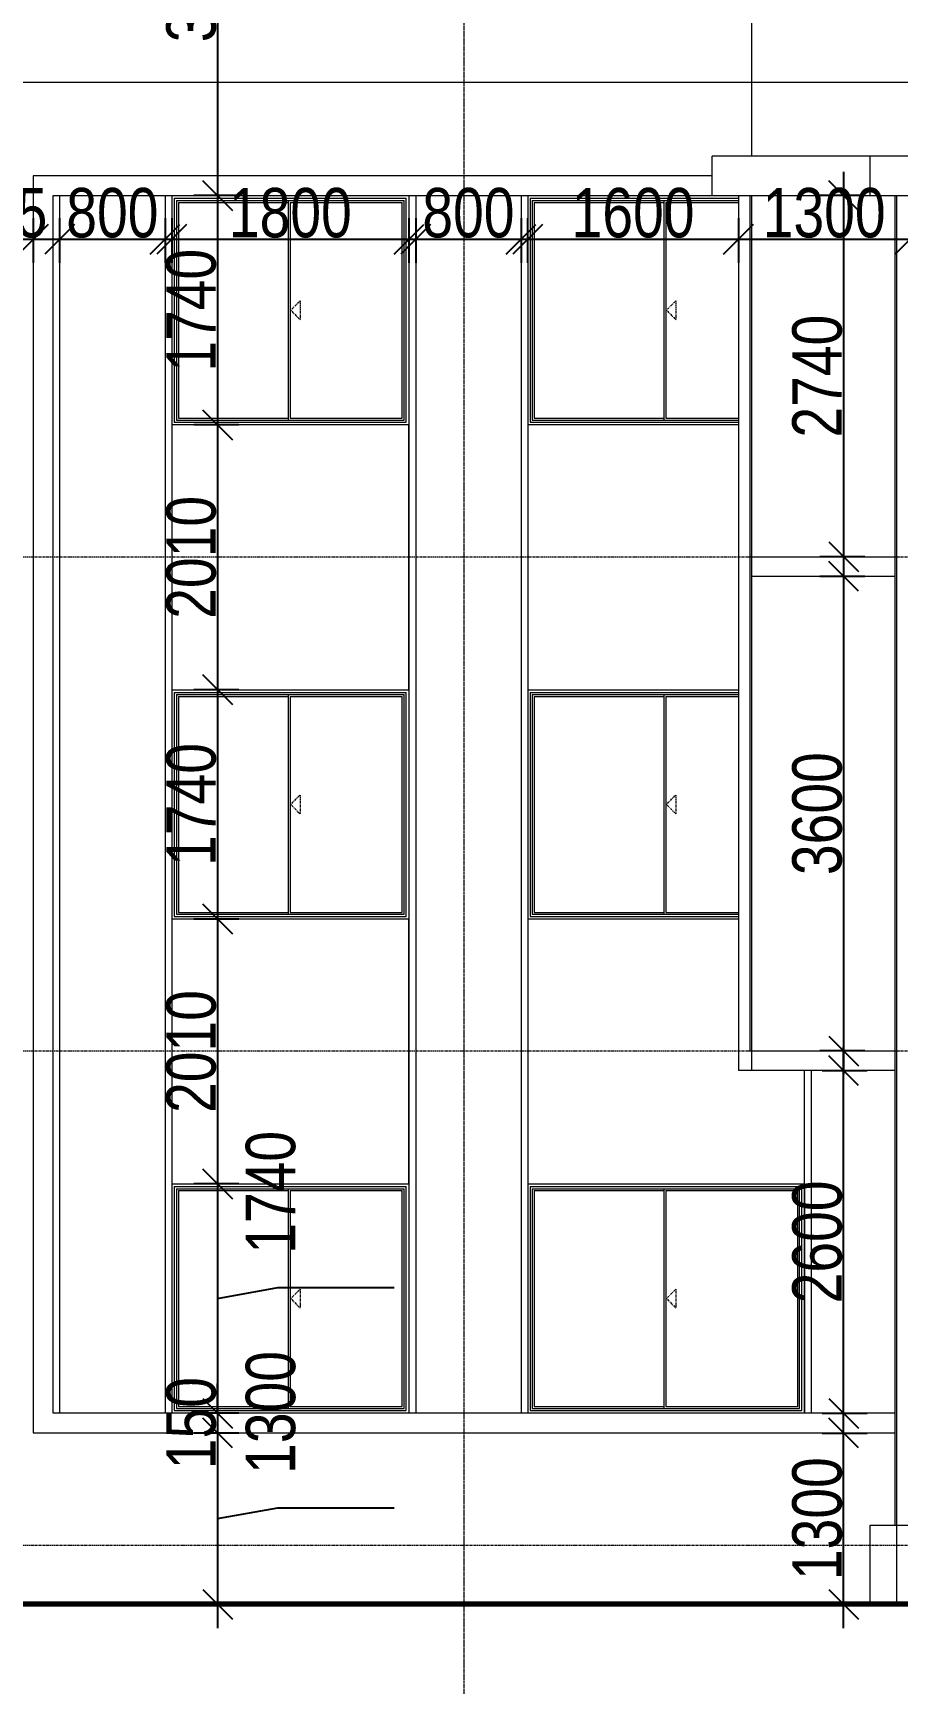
# Model space of a CAD drawing. Header units: millimetres. Extents: x -35190 to 411743, y -233114 to 23872.
# Drawn here: x 239638 to 246196, y -164550 to -151948 of the extents above; entities that cross this region are included whole.
import ezdxf

# ---------------------------------------------------------------- set-up
doc = ezdxf.new("R2010")
doc.units = ezdxf.units.MM
doc.linetypes.add('Centre', pattern=[31.75, 6.35, -4.7625, 15.875, -4.7625])
doc.linetypes.add('Grid Line', pattern=[22.225, 12.7, -3.175, 3.175, -3.175])
for name, color, linetype, lineweight in [('A-ANNO-DIMS', 211, 'Continuous', 9), ('A-DETL-WIDE', 214, 'Continuous', 70), ('A-FLOR', 192, 'Continuous', 18), ('A-FLOR-LEVL', 51, 'Continuous', 18), ('A-GLAZ', 151, 'Continuous', 18), ('A-WALL', 113, 'Continuous', 18), ('Q-CASE', 31, 'Continuous', 18), ('S-GRID', 1, 'Continuous', 9)]:
    doc.layers.add(name, color=color, linetype=linetype, lineweight=lineweight)
doc.styles.add('Arial_3', font='arial.ttf', dxfattribs={"width": 0.8, "height": 375})
doc.dimstyles.new('main_4_5mm', dxfattribs={"dimscale": 304.8, "dimtxt": 382.597275, "dimasz": 0.738189, "dimexe": 0.590551, "dimexo": 0.0625, "dimgap": 0.024606, "dimtad": 1, "dimdec": 0, "dimzin": 0, "dimdsep": 46, "dimtxsty": 'Arial_3', "dimblk1": 'OBLIQUE', "dimblk2": 'OBLIQUE', "dimsah": 1, "dimcen": 0.09, "dimdle": 0.590551, "dimazin": 0, "dimtfac": 1, "dimtdec": 4, "dimtix": 1, "dimtmove": 0, "dimatfit": 3, "dimfxl": 0.590551, "dimfxlon": 1, "dimtvp": 1, "dimtolj": 1, "dimtzin": 0, "dimarcsym": 2})
doc.dimstyles.new('main_4_5mm_1', dxfattribs={"dimscale": 304.8, "dimtxt": 382.597275, "dimasz": 0.738189, "dimexe": 0.590551, "dimexo": 0.0625, "dimgap": 0.024606, "dimtad": 1, "dimdec": 0, "dimzin": 0, "dimdsep": 46, "dimtxsty": 'Arial_3', "dimblk1": 'OBLIQUE', "dimblk2": 'OBLIQUE', "dimsah": 1, "dimcen": 0.09, "dimdle": 0.590551, "dimazin": 0, "dimtfac": 1, "dimtdec": 4, "dimtix": 1, "dimtmove": 1, "dimatfit": 3, "dimfxl": 0.590551, "dimfxlon": 1, "dimtvp": 1, "dimtolj": 1, "dimtzin": 0, "dimarcsym": 2})

# ---------------------------------------------------------------- blocks, each defined once
blk = doc.blocks.new('Sliding - 2L - SL2_1 X 1_8-V2-East')
at = {"layer": 'A-GLAZ'}
for p, q in [((-11745, 3170), (-11745, 1470)), ((-11745, 3170), (-9685, 3170)), ((-11729, 3154), (-11729, 1486)), ((-11729, 3154), (-9701, 3154)), ((-10730, 1486), (-10730, 3154)), ((-9701, 1486), (-9701, 3154)), ((-9685, 1470), (-9685, 3170)), ((-9665, 3190), (-9665, 1450)), ((-11714, 3139), (-11714, 1501)), ((-11714, 3139), (-10730, 3139)), ((-10730, 1501), (-10730, 3139)), ((-10715, 3139), (-10715, 1501)), ((-10715, 3139), (-9716, 3139)), ((-9716, 1501), (-9716, 3139)), ((-11745, 1470), (-9685, 1470)), ((-11729, 1486), (-9701, 1486)), ((-11714, 1501), (-10730, 1501)), ((-10715, 1501), (-9716, 1501))]:
    blk.add_line(p, q, dxfattribs=at)
at = {"layer": 'A-GLAZ', "linetype": 'Centre'}
for p, q in [((-10712, 2320), (-10641, 2391)), ((-10712, 2320), (-10641, 2249)), ((-10641, 2391), (-10641, 2249))]:
    blk.add_line(p, q, dxfattribs=at)
blk = doc.blocks.new('Sliding - 2L - SL1_8 X 1_8-417365-East')
at = {"layer": 'A-GLAZ'}
for p, q in [((-14445, 3170), (-14445, 1470)), ((-14445, 3170), (-12685, 3170)), ((-14429, 3154), (-14429, 1486)), ((-14429, 3154), (-12701, 3154)), ((-13580, 1486), (-13580, 3154)), ((-12701, 1486), (-12701, 3154)), ((-12685, 1470), (-12685, 3170)), ((-12665, 3190), (-12665, 1450)), ((-14414, 3139), (-14414, 1501)), ((-14414, 3139), (-13580, 3139)), ((-13580, 1501), (-13580, 3139)), ((-13565, 3139), (-13565, 1501)), ((-13565, 3139), (-12716, 3139)), ((-12716, 1501), (-12716, 3139)), ((-14445, 1470), (-12685, 1470)), ((-14429, 1486), (-12701, 1486)), ((-14414, 1501), (-13580, 1501)), ((-13565, 1501), (-12716, 1501))]:
    blk.add_line(p, q, dxfattribs=at)
at = {"layer": 'A-GLAZ', "linetype": 'Centre'}
for p, q in [((-13562, 2320), (-13491, 2391)), ((-13562, 2320), (-13491, 2249)), ((-13491, 2391), (-13491, 2249))]:
    blk.add_line(p, q, dxfattribs=at)
blk = doc.blocks.new('Sliding - 2L - SL2_1 X 1_8-V5-East')
at = {"layer": 'A-GLAZ'}
for p, q in [((-11745, 6920), (-11745, 5220)), ((-11745, 6920), (-10165, 6920)), ((-11729, 6904), (-11729, 5236)), ((-11729, 6904), (-10165, 6904)), ((-11714, 6889), (-11714, 5251)), ((-11714, 6889), (-10730, 6889)), ((-10730, 5236), (-10730, 6904)), ((-10730, 5251), (-10730, 6889)), ((-10715, 6889), (-10715, 5251)), ((-10715, 6889), (-10165, 6889)), ((-11745, 5220), (-10165, 5220)), ((-11729, 5236), (-10165, 5236)), ((-11714, 5251), (-10730, 5251)), ((-10715, 5251), (-10165, 5251))]:
    blk.add_line(p, q, dxfattribs=at)
at = {"layer": 'A-GLAZ', "linetype": 'Centre'}
for p, q in [((-10712, 6070), (-10641, 6141)), ((-10712, 6070), (-10641, 5999)), ((-10641, 6141), (-10641, 5999))]:
    blk.add_line(p, q, dxfattribs=at)
blk = doc.blocks.new('Casework 1 - Casework 1-478824-East')
at = {"layer": 'Q-CASE'}
for p, q in [((-10365, 10690), (-10365, 10990)), ((-9165, 10990), (-10365, 10990)), ((-9165, 10690), (-9165, 10990)), ((-8865, 10990), (-9165, 10990)), ((-10365, 10840), (-15515, 10840)), ((-15515, 10840), (-15515, 1300)), ((-15365, 1450), (-15365, 10690)), ((-15365, 10690), (-10365, 10690)), ((-15315, 10690), (-15315, 1450)), ((-14515, 10690), (-14515, 1450)), ((-14465, 10690), (-14465, 1450)), ((-12664, 1450), (-12664, 10690)), ((-12614, 10690), (-12614, 1450)), ((-11814, 10690), (-11814, 1450)), ((-11764, 10690), (-11764, 1450)), ((-10365, 10690), (-9165, 10690)), ((-10165, 10690), (-10165, 4050)), ((-9165, 10690), (-8865, 10690)), ((-8980, 10690), (-8980, 600)), ((-8965, 0), (-8965, 10690)), ((-8965, 10690), (-8865, 10690)), ((-12665, 8950), (-14465, 8950)), ((-12665, 6940), (-12665, 8950)), ((-10165, 8950), (-11764, 8950)), ((-14465, 6940), (-12665, 6940)), ((-11764, 6940), (-10165, 6940)), ((-12665, 5200), (-14465, 5200)), ((-12665, 3190), (-12665, 5200)), ((-10165, 5200), (-11764, 5200)), ((-10065, 4050), (-10165, 4050)), ((-9665, 3190), (-9665, 4050)), ((-9664, 1450), (-9664, 4050)), ((-9614, 4050), (-9614, 1450)), ((-14465, 3190), (-12665, 3190)), ((-11764, 3190), (-9665, 3190)), ((-8980, 1450), (-15365, 1450)), ((-15515, 1300), (-8980, 1300)), ((-9165, 0), (-9165, 600)), ((-9165, 600), (-8865, 600)), ((-9165, 0), (-8865, 0)), ((-8865, 0), (-8965, 0))]:
    blk.add_line(p, q, dxfattribs=at)
blk = doc.blocks.new('_Oblique')
at = {"color": 0, "linetype": 'ByBlock', "lineweight": -2}
blk.add_line((-0.5, -0.5), (0.5, 0.5), dxfattribs=at)
blk = doc.blocks.new('*D6247')
at = {"layer": 'A-ANNO-DIMS', "color": 0, "lineweight": -2, "transparency": 16777216}
for p, q in [((244988, -153351), (244988, -153692)), ((246288, -153351), (246288, -153692)), ((244808, -153512), (246468, -153512))]:
    blk.add_line(p, q, dxfattribs=at)
at = {"layer": 'Defpoints', "color": 0, "transparency": 16777216}
for p in [(244988, -153332), (246288, -153332), (246288, -153512)]:
    blk.add_point(p, dxfattribs=at)
at = {"layer": 'A-ANNO-DIMS', "color": 0, "lineweight": -2, "transparency": 16777216, "xscale": 224.9999999999999, "yscale": 224.9999999999999, "zscale": 224.9999999999999, "rotation": 180}
blk.add_blockref('_Oblique', (244988, -153512), dxfattribs=at)
at = {"layer": 'A-ANNO-DIMS', "color": 0, "lineweight": -2, "transparency": 16777216, "xscale": 224.9999999999999, "yscale": 224.9999999999999, "zscale": 224.9999999999999}
blk.add_blockref('_Oblique', (246288, -153512), dxfattribs=at)
at = {"layer": 'A-ANNO-DIMS', "color": 0, "transparency": 16777216, "insert": (245638, -153313), "char_height": 375, "width": 991.69, "attachment_point": 5, "style": 'Arial_3'}
blk.add_mtext('\\A1;1300', dxfattribs=at)
blk = doc.blocks.new('*D6248')
at = {"layer": 'A-ANNO-DIMS', "color": 0, "lineweight": -2, "transparency": 16777216}
for p, q in [((243388, -153351), (243388, -153692)), ((244988, -153351), (244988, -153692)), ((243208, -153512), (245168, -153512))]:
    blk.add_line(p, q, dxfattribs=at)
at = {"layer": 'Defpoints', "color": 0, "transparency": 16777216}
for p in [(243388, -153332), (244988, -153332), (244988, -153512)]:
    blk.add_point(p, dxfattribs=at)
at = {"layer": 'A-ANNO-DIMS', "color": 0, "lineweight": -2, "transparency": 16777216, "xscale": 224.9999999999999, "yscale": 224.9999999999999, "zscale": 224.9999999999999, "rotation": 180}
blk.add_blockref('_Oblique', (243388, -153512), dxfattribs=at)
at = {"layer": 'A-ANNO-DIMS', "color": 0, "lineweight": -2, "transparency": 16777216, "xscale": 224.9999999999999, "yscale": 224.9999999999999, "zscale": 224.9999999999999}
blk.add_blockref('_Oblique', (244988, -153512), dxfattribs=at)
at = {"layer": 'A-ANNO-DIMS', "color": 0, "transparency": 16777216, "insert": (244188, -153313), "char_height": 375, "width": 991.69, "attachment_point": 5, "style": 'Arial_3'}
blk.add_mtext('\\A1;1600', dxfattribs=at)
blk = doc.blocks.new('*D6249')
at = {"layer": 'A-ANNO-DIMS', "color": 0, "lineweight": -2, "transparency": 16777216}
for p, q in [((242539, -153351), (242539, -153692)), ((243339, -153351), (243339, -153692)), ((242359, -153512), (243519, -153512))]:
    blk.add_line(p, q, dxfattribs=at)
at = {"layer": 'Defpoints', "color": 0, "transparency": 16777216}
for p in [(242539, -153332), (243339, -153332), (243339, -153512)]:
    blk.add_point(p, dxfattribs=at)
at = {"layer": 'A-ANNO-DIMS', "color": 0, "lineweight": -2, "transparency": 16777216, "xscale": 224.9999999999999, "yscale": 224.9999999999999, "zscale": 224.9999999999999, "rotation": 180}
blk.add_blockref('_Oblique', (242539, -153512), dxfattribs=at)
at = {"layer": 'A-ANNO-DIMS', "color": 0, "lineweight": -2, "transparency": 16777216, "xscale": 224.9999999999999, "yscale": 224.9999999999999, "zscale": 224.9999999999999}
blk.add_blockref('_Oblique', (243339, -153512), dxfattribs=at)
at = {"layer": 'A-ANNO-DIMS', "color": 0, "transparency": 16777216, "insert": (242939, -153313), "char_height": 375, "width": 743.77, "attachment_point": 5, "style": 'Arial_3'}
blk.add_mtext('\\A1;800', dxfattribs=at)
blk = doc.blocks.new('*D6250')
at = {"layer": 'A-ANNO-DIMS', "color": 0, "lineweight": -2, "transparency": 16777216}
for p, q in [((240688, -153351), (240688, -153692)), ((242488, -153351), (242488, -153692)), ((240508, -153512), (242668, -153512))]:
    blk.add_line(p, q, dxfattribs=at)
at = {"layer": 'Defpoints', "color": 0, "transparency": 16777216}
for p in [(240688, -153332), (242488, -153332), (242488, -153512)]:
    blk.add_point(p, dxfattribs=at)
at = {"layer": 'A-ANNO-DIMS', "color": 0, "lineweight": -2, "transparency": 16777216, "xscale": 224.9999999999999, "yscale": 224.9999999999999, "zscale": 224.9999999999999, "rotation": 180}
blk.add_blockref('_Oblique', (240688, -153512), dxfattribs=at)
at = {"layer": 'A-ANNO-DIMS', "color": 0, "lineweight": -2, "transparency": 16777216, "xscale": 224.9999999999999, "yscale": 224.9999999999999, "zscale": 224.9999999999999}
blk.add_blockref('_Oblique', (242488, -153512), dxfattribs=at)
at = {"layer": 'A-ANNO-DIMS', "color": 0, "transparency": 16777216, "insert": (241588, -153313), "char_height": 375, "width": 991.69, "attachment_point": 5, "style": 'Arial_3'}
blk.add_mtext('\\A1;1800', dxfattribs=at)
blk = doc.blocks.new('*D6251')
at = {"layer": 'A-ANNO-DIMS', "color": 0, "lineweight": -2, "transparency": 16777216}
for p, q in [((239838, -153351), (239838, -153692)), ((240638, -153351), (240638, -153692)), ((239658, -153512), (240818, -153512))]:
    blk.add_line(p, q, dxfattribs=at)
at = {"layer": 'Defpoints', "color": 0, "transparency": 16777216}
for p in [(239838, -153332), (240638, -153332), (240638, -153512)]:
    blk.add_point(p, dxfattribs=at)
at = {"layer": 'A-ANNO-DIMS', "color": 0, "lineweight": -2, "transparency": 16777216, "xscale": 224.9999999999999, "yscale": 224.9999999999999, "zscale": 224.9999999999999, "rotation": 180}
blk.add_blockref('_Oblique', (239838, -153512), dxfattribs=at)
at = {"layer": 'A-ANNO-DIMS', "color": 0, "lineweight": -2, "transparency": 16777216, "xscale": 224.9999999999999, "yscale": 224.9999999999999, "zscale": 224.9999999999999}
blk.add_blockref('_Oblique', (240638, -153512), dxfattribs=at)
at = {"layer": 'A-ANNO-DIMS', "color": 0, "transparency": 16777216, "insert": (240238, -153313), "char_height": 375, "width": 743.77, "attachment_point": 5, "style": 'Arial_3'}
blk.add_mtext('\\A1;800', dxfattribs=at)
blk = doc.blocks.new('*D6252')
at = {"layer": 'A-ANNO-DIMS', "color": 0, "lineweight": -2, "transparency": 16777216}
for p, q in [((239153, -153351), (239153, -153692)), ((239638, -153351), (239638, -153692)), ((239153, -153512), (238928, -153512)), ((239153, -153512), (239638, -153512)), ((239638, -153512), (239863, -153512))]:
    blk.add_line(p, q, dxfattribs=at)
at = {"layer": 'Defpoints', "color": 0, "transparency": 16777216}
for p in [(239153, -153332), (239638, -153332), (239638, -153512)]:
    blk.add_point(p, dxfattribs=at)
at = {"layer": 'A-ANNO-DIMS', "color": 0, "lineweight": -2, "transparency": 16777216, "xscale": 224.9999999999999, "yscale": 224.9999999999999, "zscale": 224.9999999999999}
blk.add_blockref('_Oblique', (239153, -153512), dxfattribs=at)
at = {"layer": 'A-ANNO-DIMS', "color": 0, "lineweight": -2, "transparency": 16777216, "xscale": 224.9999999999999, "yscale": 224.9999999999999, "zscale": 224.9999999999999, "rotation": 180}
blk.add_blockref('_Oblique', (239638, -153512), dxfattribs=at)
at = {"layer": 'A-ANNO-DIMS', "color": 0, "transparency": 16777216, "insert": (239395, -153313), "char_height": 375, "width": 743.77, "attachment_point": 5, "style": 'Arial_3'}
blk.add_mtext('\\A1;485', dxfattribs=at)
blk = doc.blocks.new('*D6299')
at = {"layer": 'A-ANNO-DIMS', "color": 0, "lineweight": -2, "transparency": 16777216}
for p, q in [((241036, -149741), (241036, -153361)), ((241197, -149921), (240856, -149921)), ((241197, -153181), (240856, -153181))]:
    blk.add_line(p, q, dxfattribs=at)
at = {"layer": 'Defpoints', "color": 0, "transparency": 16777216}
for p in [(241216, -149921), (241036, -153181), (241216, -153181)]:
    blk.add_point(p, dxfattribs=at)
at = {"layer": 'A-ANNO-DIMS', "color": 0, "lineweight": -2, "transparency": 16777216, "xscale": 224.9999999999999, "yscale": 224.9999999999999, "zscale": 224.9999999999999}
for p, rotation in [((241036, -149921), 90), ((241036, -153181), 270)]:
    blk.add_blockref('_Oblique', p, dxfattribs=dict(at, rotation=rotation))
at = {"layer": 'A-ANNO-DIMS', "color": 0, "transparency": 16777216, "insert": (240837, -151551), "char_height": 375, "width": 991.69, "attachment_point": 5, "rotation": 90, "style": 'Arial_3'}
blk.add_mtext('\\A1;3260', dxfattribs=at)
blk = doc.blocks.new('*D6300')
at = {"layer": 'A-ANNO-DIMS', "color": 0, "lineweight": -2, "transparency": 16777216}
for p, q in [((241036, -153001), (241036, -155101)), ((241197, -153181), (240856, -153181)), ((241197, -154921), (240856, -154921))]:
    blk.add_line(p, q, dxfattribs=at)
at = {"layer": 'Defpoints', "color": 0, "transparency": 16777216}
for p in [(241216, -153181), (241036, -154921), (241216, -154921)]:
    blk.add_point(p, dxfattribs=at)
at = {"layer": 'A-ANNO-DIMS', "color": 0, "lineweight": -2, "transparency": 16777216, "xscale": 224.9999999999999, "yscale": 224.9999999999999, "zscale": 224.9999999999999}
for p, rotation in [((241036, -153181), 90), ((241036, -154921), 270)]:
    blk.add_blockref('_Oblique', p, dxfattribs=dict(at, rotation=rotation))
at = {"layer": 'A-ANNO-DIMS', "color": 0, "transparency": 16777216, "insert": (240837, -154051), "char_height": 375, "width": 991.69, "attachment_point": 5, "rotation": 90, "style": 'Arial_3'}
blk.add_mtext('\\A1;1740', dxfattribs=at)
blk = doc.blocks.new('*D6301')
at = {"layer": 'A-ANNO-DIMS', "color": 0, "lineweight": -2, "transparency": 16777216}
for p, q in [((241036, -154741), (241036, -157111)), ((241197, -154921), (240856, -154921)), ((241197, -156931), (240856, -156931))]:
    blk.add_line(p, q, dxfattribs=at)
at = {"layer": 'Defpoints', "color": 0, "transparency": 16777216}
for p in [(241216, -154921), (241036, -156931), (241216, -156931)]:
    blk.add_point(p, dxfattribs=at)
at = {"layer": 'A-ANNO-DIMS', "color": 0, "lineweight": -2, "transparency": 16777216, "xscale": 224.9999999999999, "yscale": 224.9999999999999, "zscale": 224.9999999999999}
for p, rotation in [((241036, -154921), 90), ((241036, -156931), 270)]:
    blk.add_blockref('_Oblique', p, dxfattribs=dict(at, rotation=rotation))
at = {"layer": 'A-ANNO-DIMS', "color": 0, "transparency": 16777216, "insert": (240837, -155926), "char_height": 375, "width": 991.69, "attachment_point": 5, "rotation": 90, "style": 'Arial_3'}
blk.add_mtext('\\A1;2010', dxfattribs=at)
blk = doc.blocks.new('*D6302')
at = {"layer": 'A-ANNO-DIMS', "color": 0, "lineweight": -2, "transparency": 16777216}
for p, q in [((241036, -156751), (241036, -158851)), ((241197, -156931), (240856, -156931)), ((241197, -158671), (240856, -158671))]:
    blk.add_line(p, q, dxfattribs=at)
at = {"layer": 'Defpoints', "color": 0, "transparency": 16777216}
for p in [(241216, -156931), (241036, -158671), (241216, -158671)]:
    blk.add_point(p, dxfattribs=at)
at = {"layer": 'A-ANNO-DIMS', "color": 0, "lineweight": -2, "transparency": 16777216, "xscale": 224.9999999999999, "yscale": 224.9999999999999, "zscale": 224.9999999999999}
for p, rotation in [((241036, -156931), 90), ((241036, -158671), 270)]:
    blk.add_blockref('_Oblique', p, dxfattribs=dict(at, rotation=rotation))
at = {"layer": 'A-ANNO-DIMS', "color": 0, "transparency": 16777216, "insert": (240837, -157801), "char_height": 375, "width": 991.69, "attachment_point": 5, "rotation": 90, "style": 'Arial_3'}
blk.add_mtext('\\A1;1740', dxfattribs=at)
blk = doc.blocks.new('*D6303')
at = {"layer": 'A-ANNO-DIMS', "color": 0, "lineweight": -2, "transparency": 16777216}
for p, q in [((241036, -158491), (241036, -160861)), ((241197, -158671), (240856, -158671)), ((241197, -160681), (240856, -160681))]:
    blk.add_line(p, q, dxfattribs=at)
at = {"layer": 'Defpoints', "color": 0, "transparency": 16777216}
for p in [(241216, -158671), (241036, -160681), (241216, -160681)]:
    blk.add_point(p, dxfattribs=at)
at = {"layer": 'A-ANNO-DIMS', "color": 0, "lineweight": -2, "transparency": 16777216, "xscale": 224.9999999999999, "yscale": 224.9999999999999, "zscale": 224.9999999999999}
for p, rotation in [((241036, -158671), 90), ((241036, -160681), 270)]:
    blk.add_blockref('_Oblique', p, dxfattribs=dict(at, rotation=rotation))
at = {"layer": 'A-ANNO-DIMS', "color": 0, "transparency": 16777216, "insert": (240837, -159676), "char_height": 375, "width": 991.69, "attachment_point": 5, "rotation": 90, "style": 'Arial_3'}
blk.add_mtext('\\A1;2010', dxfattribs=at)
blk = doc.blocks.new('*D6304')
at = {"layer": 'A-ANNO-DIMS', "color": 0, "lineweight": -2, "transparency": 16777216}
for p, q in [((241036, -160501), (241036, -162601)), ((241197, -160681), (240856, -160681)), ((241036, -161551), (241493, -161468)), ((241493, -161468), (242375, -161468)), ((241197, -162421), (240856, -162421))]:
    blk.add_line(p, q, dxfattribs=at)
at = {"layer": 'Defpoints', "color": 0, "transparency": 16777216}
for p in [(241216, -160681), (241036, -162421), (241216, -162421)]:
    blk.add_point(p, dxfattribs=at)
at = {"layer": 'A-ANNO-DIMS', "color": 0, "lineweight": -2, "transparency": 16777216, "xscale": 224.9999999999999, "yscale": 224.9999999999999, "zscale": 224.9999999999999}
for p, rotation in [((241036, -160681), 90), ((241036, -162421), 270)]:
    blk.add_blockref('_Oblique', p, dxfattribs=dict(at, rotation=rotation))
at = {"layer": 'A-ANNO-DIMS', "color": 0, "transparency": 16777216, "insert": (241250, -161211), "char_height": 375, "width": 991.69, "attachment_point": 1, "rotation": 90, "line_spacing_factor": 0.941778, "style": 'Arial_3'}
blk.add_mtext('\\A1;1740', dxfattribs=at)
blk = doc.blocks.new('*D6305')
at = {"layer": 'A-ANNO-DIMS', "color": 0, "lineweight": -2, "transparency": 16777216}
for p, q in [((241036, -162421), (241036, -162196)), ((241197, -162421), (240856, -162421)), ((241036, -162421), (241036, -162571)), ((241197, -162571), (240856, -162571)), ((241036, -162571), (241036, -162796))]:
    blk.add_line(p, q, dxfattribs=at)
at = {"layer": 'Defpoints', "color": 0, "transparency": 16777216}
for p in [(241216, -162421), (241036, -162571), (241216, -162571)]:
    blk.add_point(p, dxfattribs=at)
at = {"layer": 'A-ANNO-DIMS', "color": 0, "lineweight": -2, "transparency": 16777216, "xscale": 224.9999999999999, "yscale": 224.9999999999999, "zscale": 224.9999999999999}
for p, rotation in [((241036, -162421), 270), ((241036, -162571), 90)]:
    blk.add_blockref('_Oblique', p, dxfattribs=dict(at, rotation=rotation))
at = {"layer": 'A-ANNO-DIMS', "color": 0, "transparency": 16777216, "insert": (240837, -162496), "char_height": 375, "width": 743.77, "attachment_point": 5, "rotation": 90, "style": 'Arial_3'}
blk.add_mtext('\\A1;150', dxfattribs=at)
blk = doc.blocks.new('*D6306')
at = {"layer": 'A-ANNO-DIMS', "color": 0, "lineweight": -2, "transparency": 16777216}
for p, q in [((241036, -162391), (241036, -164051)), ((241197, -162571), (240856, -162571)), ((241036, -163221), (241493, -163138)), ((241493, -163138), (242375, -163138)), ((241197, -163871), (240856, -163871))]:
    blk.add_line(p, q, dxfattribs=at)
at = {"layer": 'Defpoints', "color": 0, "transparency": 16777216}
for p in [(241216, -162571), (241036, -163871), (241216, -163871)]:
    blk.add_point(p, dxfattribs=at)
at = {"layer": 'A-ANNO-DIMS', "color": 0, "lineweight": -2, "transparency": 16777216, "xscale": 224.9999999999999, "yscale": 224.9999999999999, "zscale": 224.9999999999999}
for p, rotation in [((241036, -162571), 90), ((241036, -163871), 270)]:
    blk.add_blockref('_Oblique', p, dxfattribs=dict(at, rotation=rotation))
at = {"layer": 'A-ANNO-DIMS', "color": 0, "transparency": 16777216, "insert": (241250, -162881), "char_height": 375, "width": 991.69, "attachment_point": 1, "rotation": 90, "line_spacing_factor": 0.941778, "style": 'Arial_3'}
blk.add_mtext('\\A1;1300', dxfattribs=at)
blk = doc.blocks.new('*D6317')
at = {"layer": 'A-ANNO-DIMS', "color": 0, "lineweight": -2, "transparency": 16777216}
for p, q in [((245785, -162601), (245785, -159641)), ((245624, -159821), (245965, -159821)), ((245624, -162421), (245965, -162421))]:
    blk.add_line(p, q, dxfattribs=at)
at = {"layer": 'Defpoints', "color": 0, "transparency": 16777216}
for p in [(245605, -159821), (245785, -159821), (245605, -162421)]:
    blk.add_point(p, dxfattribs=at)
at = {"layer": 'A-ANNO-DIMS', "color": 0, "lineweight": -2, "transparency": 16777216, "xscale": 224.9999999999999, "yscale": 224.9999999999999, "zscale": 224.9999999999999}
for p, rotation in [((245785, -159821), 90), ((245785, -162421), 270)]:
    blk.add_blockref('_Oblique', p, dxfattribs=dict(at, rotation=rotation))
at = {"layer": 'A-ANNO-DIMS', "color": 0, "transparency": 16777216, "insert": (245586, -161121), "char_height": 375, "width": 991.69, "attachment_point": 5, "rotation": 90, "style": 'Arial_3'}
blk.add_mtext('\\A1;2600', dxfattribs=at)
blk = doc.blocks.new('*D6318')
at = {"layer": 'A-ANNO-DIMS', "color": 0, "lineweight": -2, "transparency": 16777216}
for p, q in [((245785, -164051), (245785, -162391)), ((245624, -162571), (245965, -162571)), ((245624, -163871), (245965, -163871))]:
    blk.add_line(p, q, dxfattribs=at)
at = {"layer": 'Defpoints', "color": 0, "transparency": 16777216}
for p in [(245605, -162571), (245785, -162571), (245605, -163871)]:
    blk.add_point(p, dxfattribs=at)
at = {"layer": 'A-ANNO-DIMS', "color": 0, "lineweight": -2, "transparency": 16777216, "xscale": 224.9999999999999, "yscale": 224.9999999999999, "zscale": 224.9999999999999}
for p, rotation in [((245785, -162571), 90), ((245785, -163871), 270)]:
    blk.add_blockref('_Oblique', p, dxfattribs=dict(at, rotation=rotation))
at = {"layer": 'A-ANNO-DIMS', "color": 0, "transparency": 16777216, "insert": (245586, -163221), "char_height": 375, "width": 991.69, "attachment_point": 5, "rotation": 90, "style": 'Arial_3'}
blk.add_mtext('\\A1;1300', dxfattribs=at)
blk = doc.blocks.new('*D6319')
at = {"layer": 'A-ANNO-DIMS', "color": 0, "lineweight": -2, "transparency": 16777216}
for p, q in [((245785, -155891), (245785, -159851)), ((245946, -156071), (245605, -156071)), ((245946, -159671), (245605, -159671))]:
    blk.add_line(p, q, dxfattribs=at)
at = {"layer": 'Defpoints', "color": 0, "transparency": 16777216}
for p in [(245965, -156071), (245785, -159671), (245965, -159671)]:
    blk.add_point(p, dxfattribs=at)
at = {"layer": 'A-ANNO-DIMS', "color": 0, "lineweight": -2, "transparency": 16777216, "xscale": 224.9999999999999, "yscale": 224.9999999999999, "zscale": 224.9999999999999}
for p, rotation in [((245785, -156071), 90), ((245785, -159671), 270)]:
    blk.add_blockref('_Oblique', p, dxfattribs=dict(at, rotation=rotation))
at = {"layer": 'A-ANNO-DIMS', "color": 0, "transparency": 16777216, "insert": (245586, -157871), "char_height": 375, "width": 991.69, "attachment_point": 5, "rotation": 90, "style": 'Arial_3'}
blk.add_mtext('\\A1;3600', dxfattribs=at)
blk = doc.blocks.new('*D6320')
at = {"layer": 'A-ANNO-DIMS', "color": 0, "lineweight": -2, "transparency": 16777216}
for p, q in [((245785, -153001), (245785, -156101)), ((245946, -153181), (245605, -153181)), ((245946, -155921), (245605, -155921))]:
    blk.add_line(p, q, dxfattribs=at)
at = {"layer": 'Defpoints', "color": 0, "transparency": 16777216}
for p in [(245965, -153181), (245785, -155921), (245965, -155921)]:
    blk.add_point(p, dxfattribs=at)
at = {"layer": 'A-ANNO-DIMS', "color": 0, "lineweight": -2, "transparency": 16777216, "xscale": 224.9999999999999, "yscale": 224.9999999999999, "zscale": 224.9999999999999}
for p, rotation in [((245785, -153181), 90), ((245785, -155921), 270)]:
    blk.add_blockref('_Oblique', p, dxfattribs=dict(at, rotation=rotation))
at = {"layer": 'A-ANNO-DIMS', "color": 0, "transparency": 16777216, "insert": (245586, -154551), "char_height": 375, "width": 991.69, "attachment_point": 5, "rotation": 90, "style": 'Arial_3'}
blk.add_mtext('\\A1;2740', dxfattribs=at)

msp = doc.modelspace()

# ---------------------------------------------------------------- linework, layer by layer
at = {"layer": 'A-DETL-WIDE'}
msp.add_line((282024.9, -163870.9), (221506.4, -163870.9), dxfattribs=at)
at = {"layer": 'A-FLOR'}
for p, q in [((245087.6, -155920.9), (246172.6, -155920.9)), ((246172.6, -156070.9), (245087.6, -156070.9)), ((245087.6, -159670.9), (246172.6, -159670.9)), ((245087.6, -159670.9), (245087.6, -159820.9)), ((246172.6, -159820.9), (245087.6, -159820.9))]:
    msp.add_line(p, q, dxfattribs=at)
at = {"layer": 'A-FLOR-LEVL', "linetype": 'Centre', "lineweight": 9}
for p, q in [((225382.5, -152320.9), (282220.2, -152320.9)), ((225382.5, -155920.9), (282220.2, -155920.9)), ((225382.5, -159670.9), (282220.2, -159670.9)), ((225382.5, -163420.9), (281267.7, -163420.9)), ((225382.5, -163870.9), (282220.2, -163870.9))]:
    msp.add_line(p, q, dxfattribs=at)
at = {"layer": 'A-WALL'}
for p, q in [((245087.6, -149920.9), (245087.6, -152880.9)), ((238324.6, -152320.9), (246512.6, -152320.9)), ((245075.1, -153180.9), (245075.1, -159670.9)), ((245087.6, -153180.9), (245087.6, -159670.9)), ((242488.7, -155920.9), (242487.6, -155920.9)), ((245087.6, -155920.9), (245075.1, -155920.9)), ((245075.1, -159670.9), (245087.6, -159670.9)), ((239152.6, -163870.9), (245987.6, -163870.9))]:
    msp.add_line(p, q, dxfattribs=at)
at = {"layer": 'S-GRID', "linetype": 'Grid Line'}
msp.add_line((242907.1, -164550), (242907.1, -146278.9), dxfattribs=at)

# ---------------------------------------------------------------- block references
at = {"layer": 'A-GLAZ', "linetype": 'Centre'}
for name, p in [('Sliding - 2L - SL1_8 X 1_8-417365-East', (255153, -156370.9)), ('Sliding - 2L - SL2_1 X 1_8-V5-East', (255153, -160120.9)), ('Sliding - 2L - SL1_8 X 1_8-417365-East', (255153, -160120.9)), ('Sliding - 2L - SL2_1 X 1_8-V5-East', (255153, -163870.9)), ('Sliding - 2L - SL1_8 X 1_8-417365-East', (255153, -163870.9)), ('Sliding - 2L - SL2_1 X 1_8-V2-East', (255153, -163870.9))]:
    msp.add_blockref(name, p, dxfattribs=at)
at = {"layer": 'Q-CASE'}
msp.add_blockref('Casework 1 - Casework 1-478824-East', (255153, -163870.9), dxfattribs=at)

# ---------------------------------------------------------------- dimensions: what is measured, and where the dimension line sits
at = {"layer": 'A-ANNO-DIMS'}
for base, p1, p2, override, picture, middle in [((241036.1, -153180.9), (241216.1, -149920.9), (241216.1, -153180.9), {"dimpost": '<>', "dimfxl": 3260}, '*D6299', (240837, -151550.9)), ((241036.1, -154920.9), (241216.1, -153180.9), (241216.1, -154920.9), {"dimpost": '<>', "dimfxl": 1740}, '*D6300', (240837.1, -154050.9)), ((245785.4, -155920.9), (245965.4, -153180.9), (245965.4, -155920.9), {"dimpost": '<>', "dimfxl": 2740}, '*D6320', (245586.4, -154550.9)), ((241036.1, -156930.9), (241216.1, -154920.9), (241216.1, -156930.9), {"dimpost": '<>', "dimfxl": 2010}, '*D6301', (240837.1, -155925.9)), ((245785.4, -159670.9), (245965.4, -156070.9), (245965.4, -159670.9), {"dimpost": '<>', "dimfxl": 3600}, '*D6319', (245586.3, -157870.9)), ((241036.1, -158670.9), (241216.1, -156930.9), (241216.1, -158670.9), {"dimpost": '<>', "dimfxl": 1740}, '*D6302', (240837.1, -157800.9)), ((241036.1, -160680.9), (241216.1, -158670.9), (241216.1, -160680.9), {"dimpost": '<>', "dimfxl": 2010}, '*D6303', (240837.1, -159675.9)), ((245785.4, -159820.9), (245605.4, -162420.9), (245605.4, -159820.9), {"dimpost": '<>', "dimfxl": 2600}, '*D6317', (245586.4, -161120.9)), ((241036.1, -162570.9), (241216.1, -162420.9), (241216.1, -162570.9), {"dimpost": '<>', "dimfxl": 150}, '*D6305', (240837.1, -162495.9)), ((245785.4, -162570.9), (245605.4, -163870.9), (245605.4, -162570.9), {"dimpost": '<>', "dimfxl": 1300}, '*D6318', (245586.3, -163220.9))]:
    dim = msp.add_linear_dim(base=base, p1=p1, p2=p2, angle=90, dimstyle='main_4_5mm', override=override, dxfattribs=at)
    dim.commit()
    dim.dimension.update_dxf_attribs({"geometry": picture, "text_midpoint": middle})
for base, p1, p2, override, picture, middle in [((239637.6, -153511.7), (239152.6, -153331.7), (239637.6, -153331.7), {"dimpost": '<>', "dimfxl": 485}, '*D6252', (239395.1, -153312.7)), ((240637.6, -153511.7), (239837.6, -153331.7), (240637.6, -153331.7), {"dimpost": '<>', "dimfxl": 800}, '*D6251', (240237.6, -153312.7)), ((242487.6, -153511.7), (240687.6, -153331.7), (242487.6, -153331.7), {"dimpost": '<>', "dimfxl": 1800}, '*D6250', (241587.6, -153312.7)), ((243338.7, -153511.7), (242538.7, -153331.7), (243338.7, -153331.7), {"dimpost": '<>', "dimfxl": 800}, '*D6249', (242938.7, -153312.7)), ((244987.6, -153511.7), (243387.6, -153331.7), (244987.6, -153331.7), {"dimpost": '<>', "dimfxl": 1600}, '*D6248', (244187.6, -153312.7)), ((246287.6, -153511.7), (244987.6, -153331.7), (246287.6, -153331.7), {"dimpost": '<>', "dimfxl": 1300}, '*D6247', (245637.6, -153312.6))]:
    dim = msp.add_linear_dim(base=base, p1=p1, p2=p2, dimstyle='main_4_5mm', override=override, dxfattribs=at)
    dim.commit()
    dim.dimension.update_dxf_attribs({"geometry": picture, "text_midpoint": middle})
for base, p1, p2, override, picture, middle in [((241036.1, -162420.9), (241216.1, -160680.9), (241216.1, -162420.9), {"dimpost": '<>', "dimfxl": 1740}, '*D6304', (241500.5, -161468.2)), ((241036.1, -163870.9), (241216.1, -162570.9), (241216.1, -163870.9), {"dimpost": '<>', "dimfxl": 1300}, '*D6306', (241500.5, -163138.2))]:
    dim = msp.add_linear_dim(base=base, p1=p1, p2=p2, angle=90, dimstyle='main_4_5mm_1', override=override, dxfattribs=at)
    dim.commit()
    dim.dimension.update_dxf_attribs({"geometry": picture, "text_midpoint": middle, "dimtype": 160, "text_rotation": 90})

doc.saveas('drawing.dxf')
